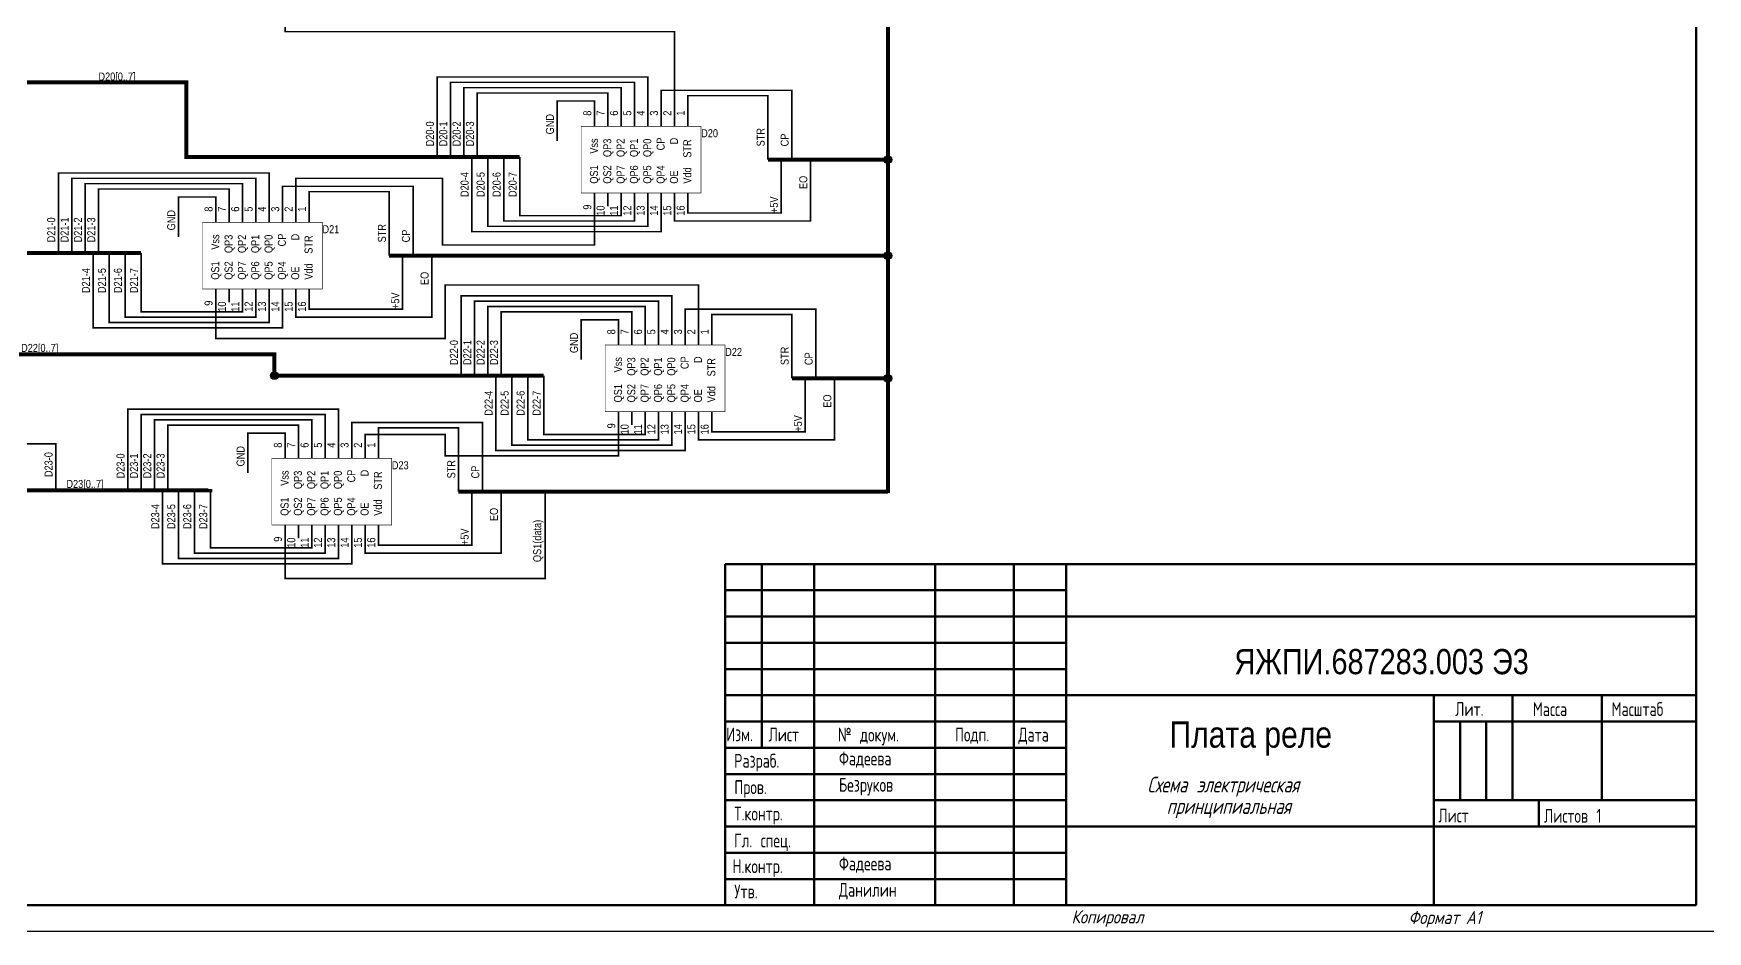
# Model space of a CAD drawing. Header units: millimetres. Extents: x 7140 to 8879, y -16257 to -5062.
# Drawn here: x 7658.9 to 7977.7, y -15584.1 to -15413.1 of the extents above; entities that cross this region are included whole.
import ezdxf

# ---------------------------------------------------------------- set-up
doc = ezdxf.new("R2010")
doc.units = ezdxf.units.MM
doc.layers.add('Text', color=140, linetype='Continuous')
doc.styles.add('_STYLE', font='TXT.SHX', dxfattribs={"width": 0.7, "height": 4})
doc.styles.add('rom3.5', font='romans.shx', dxfattribs={"width": 0.8, "height": 3.5})
doc.styles.get("Standard").update_dxf_attribs({"font": 'ARIALN.TTF', "height": 3.4})

msp = doc.modelspace()

# ---------------------------------------------------------------- linework, layer by layer
at = {"lineweight": 50}
for p, q in [((7975.585, -14995.11079), (7975.585, -15579.11079)), ((7855.585, -15514.11079), (7790.585, -15514.11079)), ((7790.585, -15514.11079), (7790.585, -15524.11079)), ((7797.585, -15524.11079), (7797.585, -15514.11079)), ((7807.585, -15524.11079), (7807.585, -15514.11079)), ((7830.585, -15524.11079), (7830.585, -15514.11079)), ((7845.585, -15524.11079), (7845.585, -15514.11079)), ((7855.585, -15524.11079), (7855.585, -15514.11079)), ((7855.585, -15514.11079), (7975.585, -15514.11079)), ((7790.585, -15519.11079), (7855.585, -15519.11079)), ((7790.585, -15524.11079), (7855.585, -15524.11079)), ((7790.585, -15524.11079), (7790.585, -15579.11079)), ((7797.585, -15549.11079), (7797.585, -15524.11079)), ((7807.585, -15524.11079), (7807.585, -15579.11079)), ((7830.585, -15524.11079), (7830.585, -15579.11079)), ((7845.585, -15524.11079), (7845.585, -15579.11079)), ((7855.585, -15524.11079), (7855.585, -15579.11079)), ((7855.585, -15524.11079), (7975.585, -15524.11079)), ((7790.585, -15529.11079), (7855.585, -15529.11079)), ((7790.585, -15534.11079), (7855.585, -15534.11079)), ((7790.585, -15539.11079), (7855.585, -15539.11079)), ((7855.585, -15539.11079), (7975.585, -15539.11079)), ((7925.585, -15579.11079), (7925.585, -15539.11079)), ((7940.585, -15539.11079), (7940.585, -15559.11079)), ((7957.585, -15539.11079), (7957.585, -15559.11079)), ((7790.585, -15544.11079), (7855.585, -15544.11079)), ((7925.585, -15544.11079), (7975.585, -15544.11079)), ((7930.585, -15544.11079), (7930.585, -15559.11079)), ((7935.585, -15544.11079), (7935.585, -15559.11079)), ((7790.585, -15549.11079), (7855.585, -15549.11079)), ((7790.585, -15554.11079), (7855.585, -15554.11079)), ((7790.585, -15559.11079), (7855.585, -15559.11079)), ((7925.585, -15559.11079), (7975.585, -15559.11079)), ((7945.585, -15559.11079), (7945.585, -15564.11079)), ((7790.585, -15564.11079), (7855.585, -15564.11079)), ((7855.585, -15564.11079), (7975.585, -15564.11079)), ((7790.585, -15569.11079), (7855.585, -15569.11079)), ((7790.585, -15574.11079), (7855.585, -15574.11079)), ((7975.585, -15579.11079), (7159.585, -15579.11079))]:
    msp.add_line(p, q, dxfattribs=at)
at = {"linetype": 'Continuous', "lineweight": 50}
msp.add_line((7975.585, -15524.11079), (7975.585, -15579.11079), dxfattribs=at)
for p, q in [((7790.585, -15579.11079), (7975.585, -15579.11079)), ((7790.585, -15579.11079), (7975.585, -15579.11079)), ((7980.585, -15584.11079), (7139.585, -15584.11079))]:
    msp.add_line(p, q)
for points, const_width in [([(7821.59778, -15316.193), (7821.59778, -15455.385)], 0.7493), ([(7780.95778, -15428.207), (7780.95778, -15412.713), (7706.78978, -15412.713), (7706.78978, -15404.331)], 0.29972), ([(7497.74778, -15422.365), (7687.99378, -15422.365), (7687.99378, -15436.589), (7751.49378, -15436.589)], 0.7493), ([(7775.87778, -15428.207), (7775.87778, -15421.349), (7735.74578, -15421.349), (7735.74578, -15436.589)], 0.29972), ([(7773.33778, -15428.207), (7773.33778, -15422.365), (7738.28578, -15422.365), (7738.28578, -15436.589)], 0.29972), ([(7770.79778, -15428.207), (7770.79778, -15423.381), (7740.82578, -15423.381), (7740.82578, -15436.589)], 0.29972), ([(7768.25778, -15428.207), (7768.25778, -15424.397), (7743.36578, -15424.397), (7743.36578, -15436.589)], 0.29972), ([(7758.60578, -15433.541), (7758.60578, -15425.921), (7765.71778, -15425.921), (7765.71778, -15428.207)], 0.29972), ([(7778.41778, -15428.207), (7778.41778, -15423.889), (7803.30978, -15423.889), (7803.30978, -15437.097)], 0.29972), ([(7783.49778, -15428.207), (7783.49778, -15424.905), (7798.73778, -15424.905), (7798.73778, -15437.097)], 0.29972), ([(7765.71778, -15430.747), (7765.71778, -15428.207)], 0.29972), ([(7768.25778, -15430.747), (7768.25778, -15428.207)], 0.29972), ([(7770.79778, -15430.747), (7770.79778, -15428.207)], 0.29972), ([(7773.33778, -15430.747), (7773.33778, -15428.207)], 0.29972), ([(7775.87778, -15430.747), (7775.87778, -15428.207)], 0.29972), ([(7778.41778, -15430.747), (7778.41778, -15428.207)], 0.29972), ([(7780.95778, -15430.747), (7780.95778, -15428.207)], 0.29972), ([(7783.49778, -15430.747), (7783.49778, -15428.207)], 0.29972), ([(7763.17738, -15430.74752), (7786.01651, -15430.74752), (7786.01651, -15443.42589), (7763.17738, -15443.42589), (7763.17738, -15430.74752)], 0.09906), ([(7778.41778, -15445.987), (7778.41778, -15450.813), (7742.34978, -15450.813), (7742.34978, -15436.589)], 0.29972), ([(7775.87778, -15445.987), (7775.87778, -15449.797), (7745.39778, -15449.797), (7745.39778, -15436.589)], 0.29972), ([(7773.33778, -15445.987), (7773.33778, -15448.781), (7748.44578, -15448.781), (7748.44578, -15436.589)], 0.29972), ([(7770.79778, -15445.987), (7770.79778, -15447.765), (7751.49378, -15447.765), (7751.49378, -15436.589)], 0.29972), ([(7780.95778, -15445.987), (7780.95778, -15448.781), (7806.86578, -15448.781), (7806.86578, -15437.097)], 0.29972), ([(7783.49778, -15445.987), (7783.49778, -15447.257), (7801.27778, -15447.257), (7801.27778, -15437.097)], 0.29972), ([(7798.73778, -15437.097), (7821.59778, -15437.097)], 0.7493), ([(7703.74178, -15446.495), (7703.74178, -15439.637), (7663.60978, -15439.637), (7663.60978, -15454.877)], 0.29972), ([(7701.20178, -15446.495), (7701.20178, -15440.653), (7666.14978, -15440.653), (7666.14978, -15454.877)], 0.29972), ([(7698.66178, -15446.495), (7698.66178, -15441.669), (7668.68978, -15441.669), (7668.68978, -15454.877)], 0.29972), ([(7696.12178, -15446.495), (7696.12178, -15442.685), (7671.22978, -15442.685), (7671.22978, -15454.877)], 0.29972), ([(7706.28178, -15446.495), (7706.28178, -15442.177), (7731.17378, -15442.177), (7731.17378, -15455.385)], 0.29972), ([(7708.82178, -15446.495), (7708.82178, -15440.653), (7736.76178, -15440.653), (7736.76178, -15453.353), (7765.71778, -15453.353), (7765.71778, -15445.987)], 0.29972), ([(7686.46978, -15451.829), (7686.46978, -15444.209), (7693.58178, -15444.209), (7693.58178, -15446.495)], 0.29972), ([(7711.36178, -15446.495), (7711.36178, -15443.193), (7726.60178, -15443.193), (7726.60178, -15455.385)], 0.29972), ([(7765.71778, -15443.447), (7765.71778, -15445.987)], 0.29972), ([(7768.25778, -15443.447), (7768.25778, -15445.987)], 0.29972), ([(7770.79778, -15443.447), (7770.79778, -15445.987)], 0.29972), ([(7773.33778, -15443.447), (7773.33778, -15445.987)], 0.29972), ([(7775.87778, -15443.447), (7775.87778, -15445.987)], 0.29972), ([(7778.41778, -15443.447), (7778.41778, -15445.987)], 0.29972), ([(7780.95778, -15443.447), (7780.95778, -15445.987)], 0.29972), ([(7783.49778, -15443.447), (7783.49778, -15445.987)], 0.29972), ([(7465.36278, -15448.019), (7648.87778, -15448.019), (7648.87778, -15454.877), (7679.35778, -15454.877)], 0.7493), ([(7691.04143, -15449.03514), (7713.88055, -15449.03514), (7713.88055, -15461.71352), (7691.04143, -15461.71352), (7691.04143, -15449.03514)], 0.09906), ([(7693.58178, -15449.035), (7693.58178, -15446.495)], 0.29972), ([(7696.12178, -15449.035), (7696.12178, -15446.495)], 0.29972), ([(7698.66178, -15449.035), (7698.66178, -15446.495)], 0.29972), ([(7701.20178, -15449.035), (7701.20178, -15446.495)], 0.29972), ([(7703.74178, -15449.035), (7703.74178, -15446.495)], 0.29972), ([(7706.28178, -15449.035), (7706.28178, -15446.495)], 0.29972), ([(7708.82178, -15449.035), (7708.82178, -15446.495)], 0.29972), ([(7711.36178, -15449.035), (7711.36178, -15446.495)], 0.29972), ([(7706.28178, -15464.275), (7706.28178, -15469.101), (7670.21378, -15469.101), (7670.21378, -15454.877)], 0.29972), ([(7703.74178, -15464.275), (7703.74178, -15468.085), (7673.26178, -15468.085), (7673.26178, -15454.877)], 0.29972), ([(7701.20178, -15464.275), (7701.20178, -15467.069), (7676.30978, -15467.069), (7676.30978, -15454.877)], 0.29972), ([(7698.66178, -15464.275), (7698.66178, -15466.053), (7679.35778, -15466.053), (7679.35778, -15454.877)], 0.29972), ([(7708.82178, -15464.275), (7708.82178, -15467.069), (7734.72978, -15467.069), (7734.72978, -15455.385)], 0.29972), ([(7711.36178, -15464.275), (7711.36178, -15465.545), (7729.14178, -15465.545), (7729.14178, -15455.385)], 0.29972), ([(7726.60178, -15455.385), (7821.59778, -15455.385)], 0.7493), ([(7821.59778, -15500.597), (7821.59778, -15455.385)], 0.7493), ([(7693.58178, -15464.275), (7693.58178, -15471.133), (7737.26978, -15471.133), (7737.26978, -15460.973), (7785.52978, -15460.973), (7785.52978, -15469.863)], 0.29972), ([(7693.58178, -15461.735), (7693.58178, -15464.275)], 0.29972), ([(7696.12178, -15461.735), (7696.12178, -15464.275)], 0.29972), ([(7698.66178, -15461.735), (7698.66178, -15464.275)], 0.29972), ([(7701.20178, -15461.735), (7701.20178, -15464.275)], 0.29972), ([(7703.74178, -15461.735), (7703.74178, -15464.275)], 0.29972), ([(7706.28178, -15461.735), (7706.28178, -15464.275)], 0.29972), ([(7708.82178, -15461.735), (7708.82178, -15464.275)], 0.29972), ([(7711.36178, -15461.735), (7711.36178, -15464.275)], 0.29972), ([(7780.44978, -15469.863), (7780.44978, -15463.005), (7740.31778, -15463.005), (7740.31778, -15478.245)], 0.29972), ([(7777.90978, -15469.863), (7777.90978, -15464.021), (7742.85778, -15464.021), (7742.85778, -15478.245)], 0.29972), ([(7775.36978, -15469.863), (7775.36978, -15465.037), (7745.39778, -15465.037), (7745.39778, -15478.245)], 0.29972), ([(7772.82978, -15469.863), (7772.82978, -15466.053), (7747.93778, -15466.053), (7747.93778, -15478.245)], 0.29972), ([(7763.17778, -15475.197), (7763.17778, -15467.577), (7770.28978, -15467.577), (7770.28978, -15469.863)], 0.29972), ([(7782.98978, -15469.863), (7782.98978, -15465.545), (7807.88178, -15465.545), (7807.88178, -15478.753)], 0.29972), ([(7788.06978, -15469.863), (7788.06978, -15466.561), (7803.30978, -15466.561), (7803.30978, -15478.753)], 0.29972), ([(7770.28978, -15472.403), (7770.28978, -15469.863)], 0.29972), ([(7772.82978, -15472.403), (7772.82978, -15469.863)], 0.29972), ([(7775.36978, -15472.403), (7775.36978, -15469.863)], 0.29972), ([(7777.90978, -15472.403), (7777.90978, -15469.863)], 0.29972), ([(7780.44978, -15472.403), (7780.44978, -15469.863)], 0.29972), ([(7782.98978, -15472.403), (7782.98978, -15469.863)], 0.29972), ([(7785.52978, -15472.403), (7785.52978, -15469.863)], 0.29972), ([(7788.06978, -15472.403), (7788.06978, -15469.863)], 0.29972), ([(7704.75778, -15478.753), (7704.75778, -15474.181), (7484.03178, -15474.181), (7484.03178, -15474.054)], 0.7493), ([(7767.75024, -15472.40259), (7790.58804, -15472.40259), (7790.58804, -15485.08229), (7767.75024, -15485.08229), (7767.75024, -15472.40259)], 0.09906), ([(7704.75778, -15478.245), (7756.06578, -15478.245)], 0.7493), ([(7782.98978, -15487.643), (7782.98978, -15492.469), (7746.92178, -15492.469), (7746.92178, -15478.245)], 0.29972), ([(7780.44978, -15487.643), (7780.44978, -15491.453), (7749.96978, -15491.453), (7749.96978, -15478.245)], 0.29972), ([(7777.90978, -15487.643), (7777.90978, -15490.437), (7753.01778, -15490.437), (7753.01778, -15478.245)], 0.29972), ([(7775.36978, -15487.643), (7775.36978, -15489.421), (7756.06578, -15489.421), (7756.06578, -15478.245)], 0.29972), ([(7785.52978, -15487.643), (7785.52978, -15490.437), (7811.43778, -15490.437), (7811.43778, -15478.753)], 0.29972), ([(7788.06978, -15487.643), (7788.06978, -15488.913), (7805.84978, -15488.913), (7805.84978, -15478.753)], 0.29972), ([(7803.30978, -15478.753), (7821.59778, -15478.753)], 0.7493), ([(7716.94978, -15491.453), (7716.94978, -15484.595), (7676.81778, -15484.595), (7676.81778, -15499.835)], 0.29972), ([(7714.40978, -15491.453), (7714.40978, -15485.611), (7679.35778, -15485.611), (7679.35778, -15499.835)], 0.29972), ([(7711.86978, -15491.453), (7711.86978, -15486.627), (7681.89778, -15486.627), (7681.89778, -15499.835)], 0.29972), ([(7719.48978, -15491.453), (7719.48978, -15487.135), (7744.38178, -15487.135), (7744.38178, -15500.343)], 0.29972), ([(7770.28978, -15485.103), (7770.28978, -15487.643)], 0.29972), ([(7772.82978, -15485.103), (7772.82978, -15487.643)], 0.29972), ([(7775.36978, -15485.103), (7775.36978, -15487.643)], 0.29972), ([(7777.90978, -15485.103), (7777.90978, -15487.643)], 0.29972), ([(7780.44978, -15485.103), (7780.44978, -15487.643)], 0.29972), ([(7782.98978, -15485.103), (7782.98978, -15487.643)], 0.29972), ([(7785.52978, -15485.103), (7785.52978, -15487.643)], 0.29972), ([(7788.06978, -15485.103), (7788.06978, -15487.643)], 0.29972), ([(7709.32978, -15491.453), (7709.32978, -15487.643), (7684.43778, -15487.643), (7684.43778, -15499.835)], 0.29972), ([(7699.67778, -15496.787), (7699.67778, -15489.167), (7706.78978, -15489.167), (7706.78978, -15491.453)], 0.29972), ([(7722.02978, -15491.453), (7722.02978, -15489.421), (7737.26978, -15489.421), (7737.26978, -15493.485), (7770.28978, -15493.485), (7770.28978, -15487.643)], 0.29972), ([(7724.56978, -15491.453), (7724.56978, -15488.151), (7739.80978, -15488.151), (7739.80978, -15500.343)], 0.29972), ([(7647.86178, -15491.199), (7663.10178, -15491.199), (7663.10178, -15500.089)], 0.29972), ([(7706.78978, -15493.993), (7706.78978, -15491.453)], 0.29972), ([(7709.32978, -15493.993), (7709.32978, -15491.453)], 0.29972), ([(7711.86978, -15493.993), (7711.86978, -15491.453)], 0.29972), ([(7714.40978, -15493.993), (7714.40978, -15491.453)], 0.29972), ([(7716.94978, -15493.993), (7716.94978, -15491.453)], 0.29972), ([(7719.48978, -15493.993), (7719.48978, -15491.453)], 0.29972), ([(7722.02978, -15493.993), (7722.02978, -15491.453)], 0.29972), ([(7724.56978, -15493.993), (7724.56978, -15491.453)], 0.29972), ([(7704.25043, -15493.99249), (7727.08823, -15493.99249), (7727.08823, -15506.67219), (7704.25043, -15506.67219), (7704.25043, -15493.99249)], 0.09906), ([(7692.56578, -15499.835), (7692.56578, -15500.089), (7503.71678, -15500.089)], 0.7493), ([(7719.48978, -15509.233), (7719.48978, -15514.059), (7683.42178, -15514.059), (7683.42178, -15499.835)], 0.29972), ([(7716.94978, -15509.233), (7716.94978, -15513.043), (7686.46978, -15513.043), (7686.46978, -15499.835)], 0.29972), ([(7714.40978, -15509.233), (7714.40978, -15512.027), (7689.51778, -15512.027), (7689.51778, -15499.835)], 0.29972), ([(7711.86978, -15509.233), (7711.86978, -15511.011), (7692.56578, -15511.011), (7692.56578, -15499.835)], 0.29972), ([(7739.80978, -15500.343), (7821.59778, -15500.343)], 0.7493), ([(7706.78978, -15509.233), (7706.78978, -15516.853), (7756.31978, -15516.853), (7756.31978, -15500.343)], 0.29972), ([(7722.02978, -15509.233), (7722.02978, -15512.027), (7747.93778, -15512.027), (7747.93778, -15500.343)], 0.29972), ([(7724.56978, -15509.233), (7724.56978, -15510.503), (7742.34978, -15510.503), (7742.34978, -15500.343)], 0.29972), ([(7706.78978, -15506.693), (7706.78978, -15509.233)], 0.29972), ([(7709.32978, -15506.693), (7709.32978, -15509.233)], 0.29972), ([(7711.86978, -15506.693), (7711.86978, -15509.233)], 0.29972), ([(7714.40978, -15506.693), (7714.40978, -15509.233)], 0.29972), ([(7716.94978, -15506.693), (7716.94978, -15509.233)], 0.29972), ([(7719.48978, -15506.693), (7719.48978, -15509.233)], 0.29972), ([(7722.02978, -15506.693), (7722.02978, -15509.233)], 0.29972), ([(7724.56978, -15506.693), (7724.56978, -15509.233)], 0.29972)]:
    msp.add_lwpolyline(points, dxfattribs=dict(const_width=const_width))
at = {"const_width": 0.762}
for points in [[(7821.21678, -15437.097, 1), (7821.97878, -15437.097, 1)], [(7821.21678, -15455.385, 1), (7821.97878, -15455.385, 1)], [(7704.37678, -15478.245, 1), (7705.13878, -15478.245, 1)], [(7821.21678, -15478.753, 1), (7821.97878, -15478.753, 1)]]:
    msp.add_lwpolyline(points, format="xyb", close=True, dxfattribs=at)
for centre, major_axis, ratio in [((7821.58749, -15437.0867), (0, 0.75112), 0.999993237), ((7821.58749, -15437.0867), (0, 0.75112), 0.999993237), ((7821.58749, -15455.37433), (0, 0.75112), 0.999993237), ((7821.58749, -15455.37433), (0, 0.75112), 0.999993237), ((7821.58749, -15455.37433), (0, 0.75112), 0.999993237), ((7821.58749, -15455.37433), (0, 0.75112), 0.999993237), ((7821.58749, -15455.37433), (0, 0.75112), 0.999993237), ((7821.58749, -15455.37433), (0, 0.75112), 0.999993237), ((7704.74742, -15478.23419), (0, 0.75178), 0.999108042), ((7704.74742, -15478.23419), (0, 0.75178), 0.999108042), ((7821.58749, -15478.74244), (0, 0.75178), 0.999111417), ((7821.58749, -15478.74244), (0, 0.75178), 0.999111417)]:
    msp.add_ellipse(centre, major_axis=major_axis, ratio=ratio)

# ---------------------------------------------------------------- texts
for s, p in [('D20[0..7]', (7671.22978, -15422.02512)), ('D20', (7786.03778, -15432.82012)), ('D21', (7713.90178, -15451.10812)), ('D22[0..7]', (7656.49778, -15473.71412)), ('D22', (7790.60978, -15474.47612)), ('D23', (7727.10978, -15496.06612)), ('D23[0..7]', (7665.13378, -15499.62212))]:
    msp.add_text(s, height=1.524).set_placement(p)
for s, p in [('GND', (7757.99066, -15432.271)), ('8', (7765.10266, -15428.715)), ('7', (7767.64266, -15428.715)), ('6', (7770.18266, -15428.715)), ('5', (7772.72266, -15428.715)), ('4', (7775.26266, -15428.715)), ('3', (7777.80266, -15428.715)), ('2', (7780.34266, -15428.715)), ('1', (7782.88266, -15428.715)), ('D20-0', (7735.13066, -15434.557)), ('D20-1', (7737.67066, -15434.557)), ('D20-2', (7740.21066, -15434.557)), ('D20-3', (7742.75066, -15434.557)), ('CP', (7779.07266, -15435.32033)), ('D', (7781.61266, -15434.17679)), ('STR', (7798.12266, -15434.557)), ('CP', (7802.69466, -15434.557)), ('Vss', (7766.37266, -15435.95563)), ('QP3', (7768.91266, -15436.59094)), ('QP2', (7771.45266, -15436.59094)), ('QP1', (7773.99266, -15436.59094)), ('QP0', (7776.53266, -15436.59094)), ('STR', (7784.15266, -15436.718)), ('QS1', (7766.37266, -15441.669)), ('QS2', (7768.91266, -15441.669)), ('QP7', (7771.45266, -15441.669)), ('QP6', (7773.99266, -15441.669)), ('QP5', (7776.53266, -15441.669)), ('QP4', (7779.07266, -15441.669)), ('OE', (7781.61266, -15441.669)), ('Vdd', (7784.15266, -15441.669)), ('D20-4', (7741.73466, -15444.209)), ('D20-5', (7744.78266, -15444.209)), ('D20-6', (7747.83066, -15444.209)), ('D20-7', (7750.87866, -15444.209)), ('EO', (7806.25066, -15442.685)), ('9', (7765.10266, -15446.62254)), ('+5V', (7800.66266, -15447.257)), ('D21-0', (7662.99466, -15452.845)), ('D21-1', (7665.53466, -15452.845)), ('D21-2', (7668.07466, -15452.845)), ('D21-3', (7670.61466, -15452.845)), ('GND', (7685.85466, -15450.559)), ('8', (7692.96666, -15447.003)), ('7', (7695.50666, -15447.003)), ('6', (7698.04666, -15447.003)), ('5', (7700.58666, -15447.003)), ('4', (7703.12666, -15447.003)), ('3', (7705.66666, -15447.003)), ('2', (7708.20666, -15447.003)), ('1', (7710.74666, -15447.003)), ('10', (7767.64266, -15447.76609)), ('11', (7770.18266, -15447.76609)), ('12', (7772.72266, -15447.76609)), ('13', (7775.26266, -15447.76609)), ('14', (7777.80266, -15447.76609)), ('15', (7780.34266, -15447.76609)), ('16', (7782.88266, -15447.76609)), ('Vss', (7694.23666, -15454.24363)), ('QP3', (7696.77666, -15454.87894)), ('QP2', (7699.31666, -15454.87894)), ('QP1', (7701.85666, -15454.87894)), ('QP0', (7704.39666, -15454.87894)), ('CP', (7706.93666, -15453.60833)), ('D', (7709.47666, -15452.46479)), ('STR', (7712.01666, -15455.006)), ('STR', (7725.98666, -15452.845)), ('CP', (7730.55866, -15452.845)), ('D21-4', (7669.59866, -15462.497)), ('D21-5', (7672.64666, -15462.497)), ('D21-6', (7675.69466, -15462.497)), ('D21-7', (7678.74266, -15462.497)), ('QS1', (7694.23666, -15459.957)), ('QS2', (7696.77666, -15459.957)), ('QP7', (7699.31666, -15459.957)), ('QP6', (7701.85666, -15459.957)), ('QP5', (7704.39666, -15459.957)), ('QP4', (7706.93666, -15459.957)), ('OE', (7709.47666, -15459.957)), ('Vdd', (7712.01666, -15459.957)), ('EO', (7734.11466, -15460.973)), ('9', (7692.96666, -15464.91054)), ('10', (7695.50666, -15466.05409)), ('11', (7698.04666, -15466.05409)), ('12', (7700.58666, -15466.05409)), ('13', (7703.12666, -15466.05409)), ('14', (7705.66666, -15466.05409)), ('15', (7708.20666, -15466.05409)), ('16', (7710.74666, -15466.05409)), ('+5V', (7728.52666, -15465.545)), ('GND', (7762.56266, -15473.927)), ('8', (7769.67466, -15470.371)), ('7', (7772.21466, -15470.371)), ('6', (7774.75466, -15470.371)), ('5', (7777.29466, -15470.371)), ('4', (7779.83466, -15470.371)), ('3', (7782.37466, -15470.371)), ('2', (7784.91466, -15470.371)), ('1', (7787.45466, -15470.371)), ('D22-0', (7739.70266, -15476.213)), ('D22-1', (7742.24266, -15476.213)), ('D22-2', (7744.78266, -15476.213)), ('D22-3', (7747.32266, -15476.213)), ('STR', (7802.69466, -15476.213)), ('CP', (7807.26666, -15476.213)), ('Vss', (7770.94466, -15477.61163)), ('QP3', (7773.48466, -15478.24694)), ('QP2', (7776.02466, -15478.24694)), ('QP1', (7778.56466, -15478.24694)), ('QP0', (7781.10466, -15478.24694)), ('CP', (7783.64466, -15476.97633)), ('D', (7786.18466, -15475.83279)), ('STR', (7788.72466, -15478.374)), ('QS1', (7770.94466, -15483.325)), ('QS2', (7773.48466, -15483.325)), ('QP7', (7776.02466, -15483.325)), ('QP6', (7778.56466, -15483.325)), ('QP5', (7781.10466, -15483.325)), ('QP4', (7783.64466, -15483.325)), ('OE', (7786.18466, -15483.325)), ('Vdd', (7788.72466, -15483.325)), ('D22-4', (7746.30666, -15485.865)), ('D22-5', (7749.35466, -15485.865)), ('D22-6', (7752.40266, -15485.865)), ('D22-7', (7755.45066, -15485.865)), ('EO', (7810.82266, -15484.341)), ('+5V', (7805.23466, -15488.913)), ('9', (7769.67466, -15488.27854)), ('10', (7772.21466, -15489.42209)), ('11', (7774.75466, -15489.42209)), ('12', (7777.29466, -15489.42209)), ('13', (7779.83466, -15489.42209)), ('14', (7782.37466, -15489.42209)), ('15', (7784.91466, -15489.42209)), ('16', (7787.45466, -15489.42209)), ('D23-0', (7662.48666, -15497.549)), ('D23-0', (7676.20266, -15497.803)), ('D23-1', (7678.74266, -15497.803)), ('D23-2', (7681.28266, -15497.803)), ('D23-3', (7683.82266, -15497.803)), ('GND', (7699.06266, -15495.517)), ('8', (7706.17466, -15491.961)), ('7', (7708.71466, -15491.961)), ('6', (7711.25466, -15491.961)), ('5', (7713.79466, -15491.961)), ('4', (7716.33466, -15491.961)), ('3', (7718.87466, -15491.961)), ('2', (7721.41466, -15491.961)), ('1', (7723.95466, -15491.961)), ('Vss', (7707.44466, -15499.20163)), ('QP3', (7709.98466, -15499.83694)), ('QP2', (7712.52466, -15499.83694)), ('QP1', (7715.06466, -15499.83694)), ('QP0', (7717.60466, -15499.83694)), ('CP', (7720.14466, -15498.56633)), ('D', (7722.68466, -15497.42279)), ('STR', (7725.22466, -15499.964)), ('STR', (7739.19466, -15497.803)), ('CP', (7743.76666, -15497.803)), ('D23-4', (7682.80666, -15507.455)), ('D23-5', (7685.85466, -15507.455)), ('D23-6', (7688.90266, -15507.455)), ('D23-7', (7691.95066, -15507.455)), ('QS1', (7707.44466, -15504.915)), ('QS2', (7709.98466, -15504.915)), ('QP7', (7712.52466, -15504.915)), ('QP6', (7715.06466, -15504.915)), ('QP5', (7717.60466, -15504.915)), ('QP4', (7720.14466, -15504.915)), ('OE', (7722.68466, -15504.915)), ('Vdd', (7725.22466, -15504.915)), ('EO', (7747.32266, -15505.931)), ('QS1(data)', (7755.56969, -15513.74025)), ('9', (7706.17466, -15509.86854)), ('10', (7708.71466, -15511.01209)), ('11', (7711.25466, -15511.01209)), ('12', (7713.79466, -15511.01209)), ('13', (7716.33466, -15511.01209)), ('14', (7718.87466, -15511.01209)), ('15', (7721.41466, -15511.01209)), ('16', (7723.95466, -15511.01209)), ('+5V', (7741.73466, -15510.503))]:
    msp.add_text(s, height=1.524, rotation=90).set_placement(p)
at = {"style": '_STYLE', "oblique": 15, "width": 0.7}
for s, p in [('Схема электрическая ', (7871.01619, -15557.61944)), ('принципиальная', (7874.70269, -15561.71291))]:
    msp.add_text(s, height=2.999559, dxfattribs=at).set_placement(p)
at = {"linetype": 'ByBlock', "style": 'rom3.5', "oblique": 15, "width": 0.8}
for s, p in [('Копировал', (7856.57483, -15582.56544)), ('Формат А1', (7920.76049, -15582.68391))]:
    msp.add_text(s, height=2.5, dxfattribs=at).set_placement(p)
at = {"style": '_STYLE'}
for s, insert, char_height, attachment_point in [('{\\fArial Narrow|b0|i0|c204|p34;\\W1;\\C0;ЯЖПИ.687283.003 Э3}', (7915.63993, -15530.30081), 4.8, 2), ('Лит.', (7929.65955, -15540.4108), 2.64, 1), ('Масса', (7944.45318, -15540.43862), 2.64, 1), ('Масштаб', (7959.45317, -15540.43352), 2.64, 1), ('Изм.', (7790.81451, -15545.23732), 2.64, 1), ('Лист', (7798.8766, -15545.27669), 2.64, 1), ('№ докум.', (7812.09622, -15545.29739), 2.64, 1), ('Подп.', (7834.38499, -15545.26927), 2.64, 1), ('Дата', (7846.46079, -15545.29023), 2.64, 1), ('Разраб.', (7792.3206, -15550.27026), 2.64, 1), ('Фадеева', (7812.27156, -15549.83847), 2.64, 1), ('Пров.', (7792.3493, -15555.29323), 2.64, 1), ('Безруков', (7812.27273, -15554.847), 2.64, 1), ('Т.контр.', (7792.35749, -15560.33506), 2.64, 1), ('Лист ', (7926.44516, -15560.70086), 2.64, 1), ('Листов 1', (7946.58897, -15560.74895), 2.64, 1), ('Гл. спец.   ', (7792.29251, -15565.44738), 2.64, 1), ('Фадеева', (7812.27273, -15569.847), 2.64, 1), ('Н.контр.', (7792.01145, -15570.35616), 2.64, 1), ('Утв.', (7792.3545, -15575.16181), 2.64, 1), ('Данилин', (7812.27273, -15574.847), 2.64, 1)]:
    msp.add_mtext(s, dxfattribs=dict(at, insert=insert, char_height=char_height, attachment_point=attachment_point))
at = {"layer": 'Text', "color": 0, "insert": (7875.24536, -15544.09032), "char_height": 5, "attachment_point": 1}
msp.add_mtext('Плата реле', dxfattribs=at)

doc.saveas('drawing.dxf')
